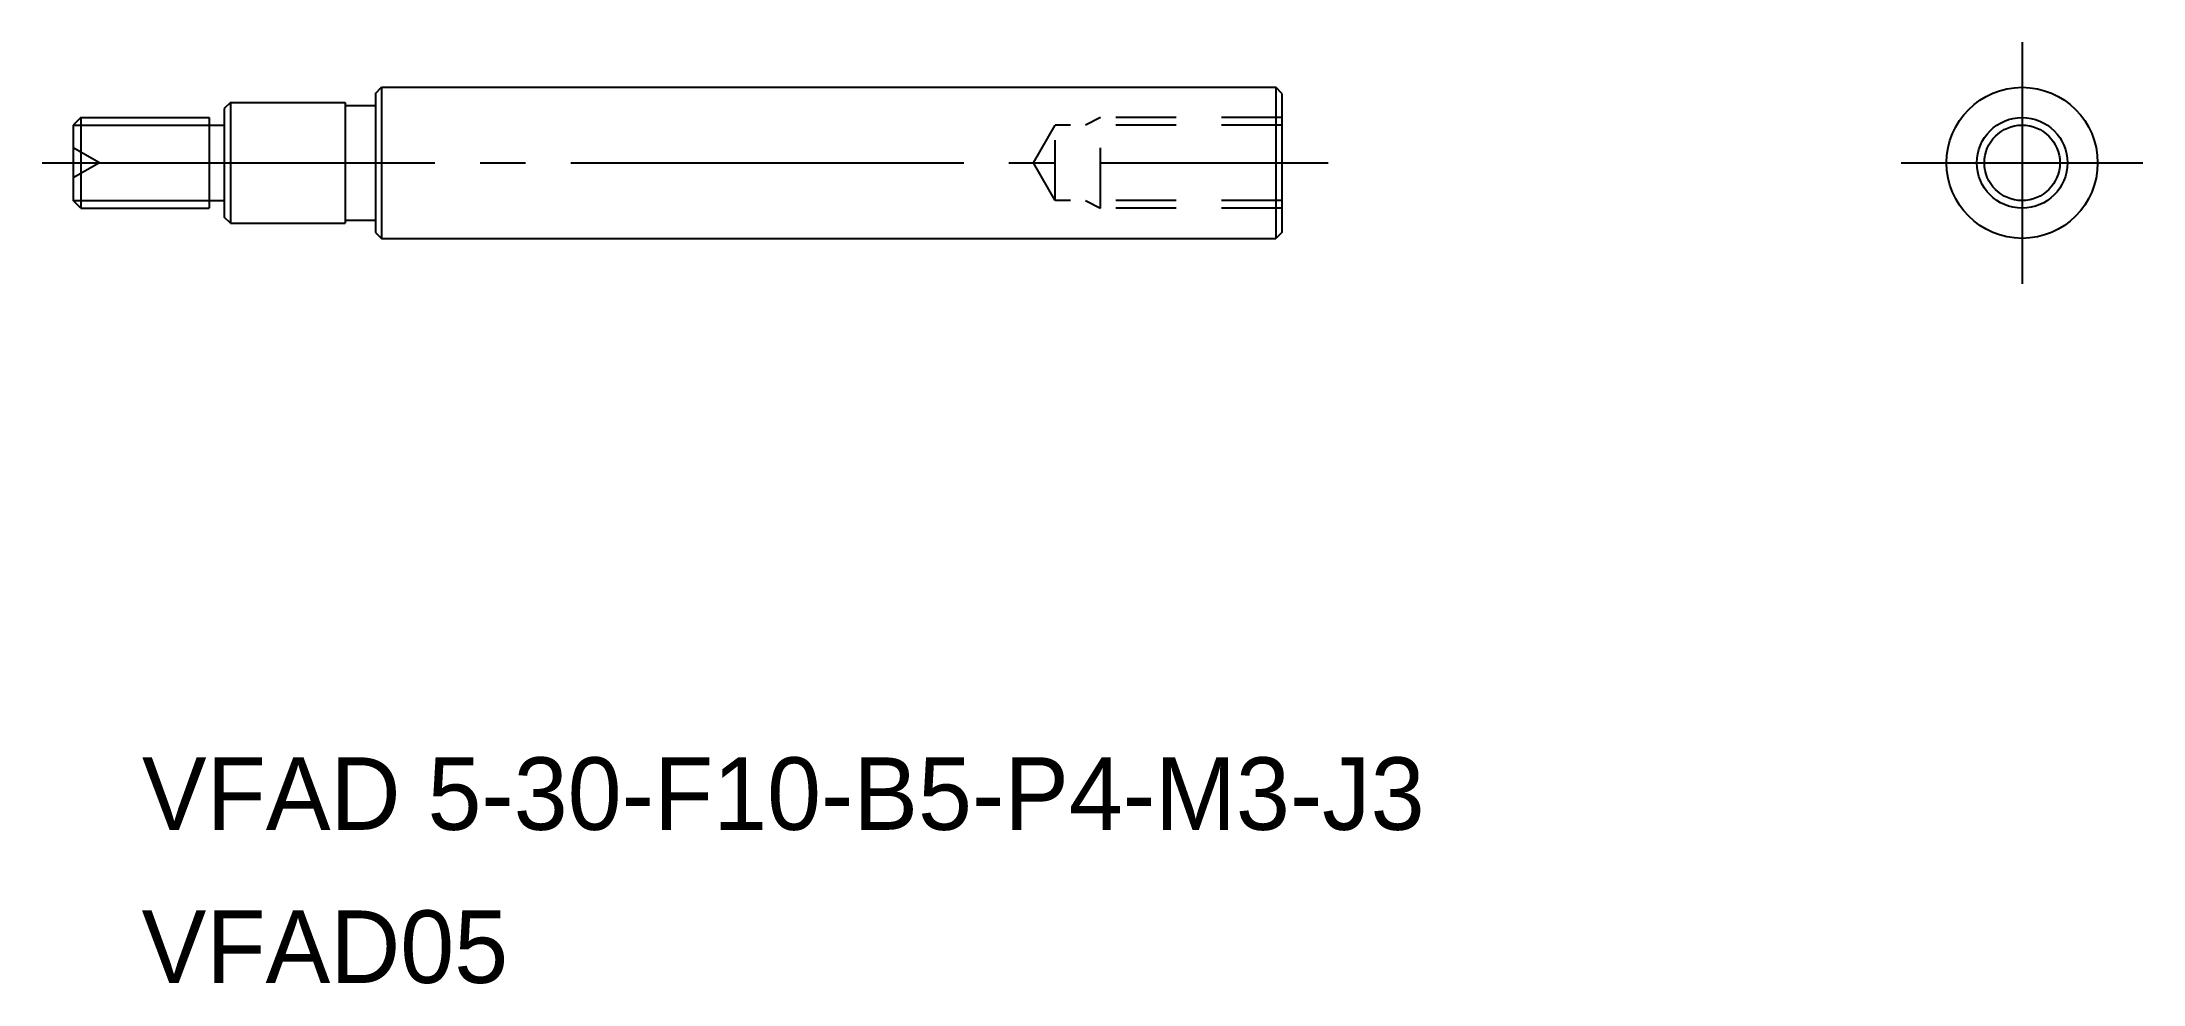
# Model space of a CAD drawing. Extents: x 86 to 155.5, y 147.8 to 179.
import ezdxf

# ---------------------------------------------------------------- set-up
doc = ezdxf.new("R2010")
doc.units = 0
doc.linetypes.add('CENTER', pattern=[17.5, 13, -1.5, 1.5, -1.5])
doc.linetypes.add('DASHED', pattern=[3.5, 2, -1.5])
doc.layers.get('0').update_dxf_attribs({"linetype": 'CONTINUOUS'})
doc.layers.add('CENTER', color=1, linetype='CENTER')

msp = doc.modelspace()

# ---------------------------------------------------------------- linework, layer by layer
at = {"color": 7, "linetype": 'CONTINUOUS'}
for p, q in [((96.994, 177.301), (97.194, 177.501)), ((96.994, 177.301), (96.994, 172.701)), ((97.194, 177.501), (126.794, 177.501)), ((97.194, 177.501), (97.194, 172.501)), ((126.794, 177.501), (126.794, 172.501)), ((126.994, 177.301), (126.794, 177.501)), ((126.994, 177.301), (126.994, 172.701)), ((92.194, 177.001), (91.994, 176.801)), ((91.994, 176.801), (91.994, 173.201)), ((92.194, 177.001), (92.194, 173.001)), ((92.194, 177.001), (95.994, 177.001)), ((95.994, 177.001), (95.994, 173.001)), ((95.994, 176.901), (96.994, 176.901)), ((87.244, 176.501), (86.994, 176.251)), ((86.994, 176.251), (86.994, 173.751)), ((87.244, 176.501), (91.494, 176.501)), ((87.244, 176.501), (87.244, 173.501)), ((91.494, 176.501), (91.494, 173.501)), ((91.494, 176.251), (91.994, 176.251)), ((87.244, 173.501), (86.994, 173.751)), ((87.244, 173.501), (91.494, 173.501)), ((91.494, 173.751), (91.994, 173.751)), ((92.194, 173.001), (91.994, 173.201)), ((92.194, 173.001), (95.994, 173.001)), ((95.994, 173.101), (96.994, 173.101)), ((96.994, 172.701), (97.194, 172.501)), ((97.194, 172.501), (126.794, 172.501)), ((126.994, 172.701), (126.794, 172.501))]:
    msp.add_line(p, q, dxfattribs=at)
at = {"color": 3, "linetype": 'CONTINUOUS'}
for p, q in [((86.994, 176.251), (91.494, 176.251)), ((86.994, 173.751), (91.494, 173.751))]:
    msp.add_line(p, q, dxfattribs=at)
at = {"color": 3, "linetype": 'DASHED'}
for p, q in [((118.773, 175.001), (119.494, 176.251)), ((126.994, 176.251), (119.494, 176.251)), ((119.494, 173.751), (119.494, 176.251)), ((120.994, 176.501), (120.494, 176.251)), ((126.994, 176.501), (120.994, 176.501)), ((120.994, 173.501), (120.994, 176.501)), ((87.86, 175.001), (86.994, 175.501)), ((87.86, 175.001), (86.994, 174.501)), ((119.494, 173.751), (118.773, 175.001)), ((126.994, 173.751), (119.494, 173.751)), ((120.494, 173.751), (120.994, 173.501)), ((126.994, 173.501), (120.994, 173.501))]:
    msp.add_line(p, q, dxfattribs=at)
msp.add_line((126.994, 176.251), (126.994, 176.251))
at = {"color": 7, "linetype": 'CONTINUOUS'}
for radius in [2.5, 1.25]:
    msp.add_circle((151.488, 175.001), radius, dxfattribs=at)
at = {"color": 3, "linetype": 'CENTER'}
msp.add_circle((151.488, 175.001), 1.5, dxfattribs=at)
at = {"layer": 'CENTER', "color": 1, "linetype": 'CENTER'}
for p, q in [((151.488, 179.001), (151.488, 171.001)), ((85.961, 175.001), (128.526, 175.001)), ((147.488, 175.001), (155.488, 175.001))]:
    msp.add_line(p, q, dxfattribs=at)

# ---------------------------------------------------------------- texts
at = {"color": 7, "linetype": 'CONTINUOUS'}
for s, p in [('VFAD 5-30-F10-B5-P4-M3-J3', (89.267, 152.923)), ('VFAD05', (89.257, 147.855))]:
    msp.add_text(s, height=2.4, dxfattribs=at).set_placement(p)

doc.saveas('drawing.dxf')
